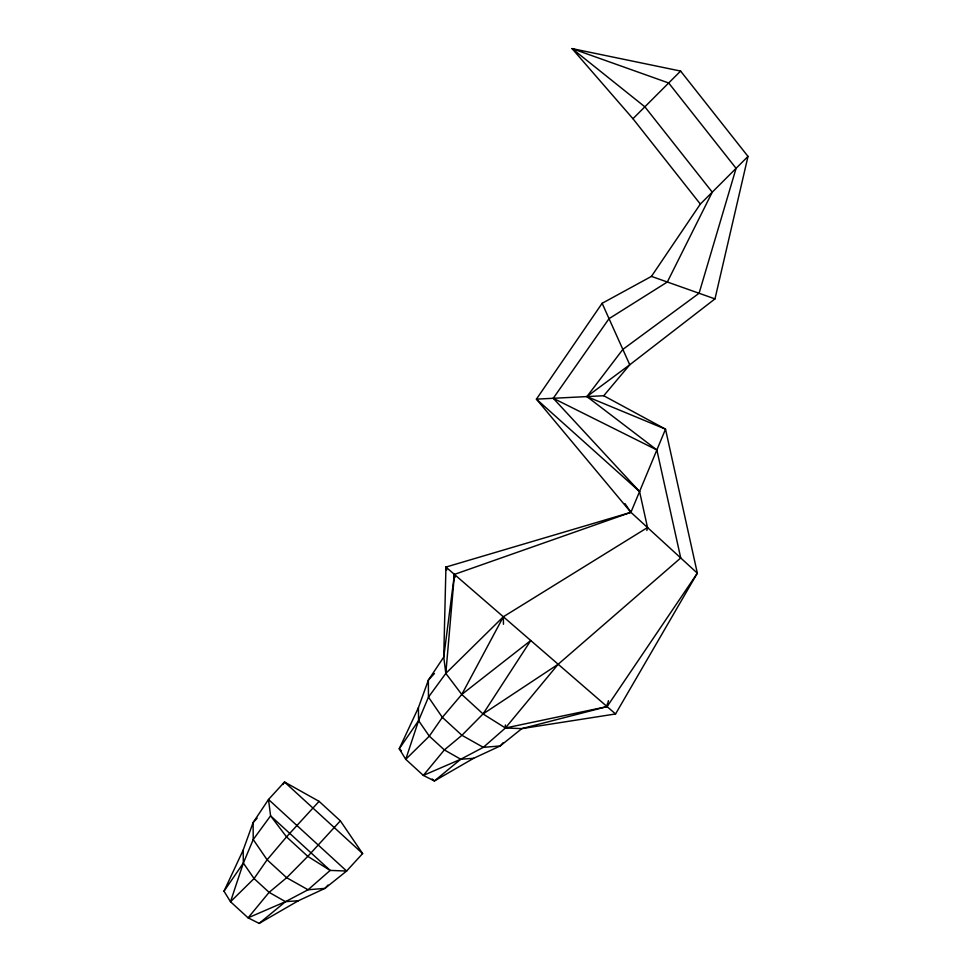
<?xml version="1.0" encoding="UTF-8"?>
<svg xmlns="http://www.w3.org/2000/svg" width="972" height="972" viewBox="0 0 972 972"><rect width="100%" height="100%" fill="white"/><g stroke="black" fill="none" stroke-linecap="round" stroke-linejoin="round"><path stroke-width="1.46" d="M624.935 503.557L630.913 512.329L445.941 567.065L443.754 657.06L445.82 673.402L461.773 694.458L483.048 713.946L505.416 727.992L521.855 728.611L615.568 713.958L697.337 573.176L665.516 429.162L603.734 395.738L536.423 399.14L630.913 512.329L697.337 573.176L607.087 706.608L521.855 728.611L500.216 745.961L473.643 758.294L434.387 780.978L423.33 775.413L405.749 759.314L399.237 748.78L418.41 707.701L428.36 680.133L443.754 657.06L454.422 574.403L630.913 512.329L665.516 429.162L586.906 396.588L622.845 349.41L699.087 293.265L736.083 168.326L668.687 82.984L572.071 48.6L632.954 118.718L700.338 204.071L651.447 276.388L602.13 303.3L536.423 399.14L639.564 491.528L647.522 527.541L646.854 530.493M639.564 491.528L553.25 398.289L609.031 318.67L667.327 282.014L712.257 192.152L644.861 106.811L572.071 48.6L680.607 71.065L748.003 156.407L714.979 298.89L629.759 364.779L586.906 396.588L656.865 449.951L680.728 557.964L558.171 664.253L505.416 727.992L483.303 747.347L460.74 759.241L423.33 775.413L444.362 749.922L461.919 735.294L483.048 713.946L530.761 640.512L461.773 694.458L442.345 717.36L429.308 736.144L405.749 759.314L418.592 720.629L428.47 697.118L445.82 673.402L454.422 574.403L455.115 577.368M505.355 724.978L505.416 727.992L607.087 706.608L607.451 703.607M607.087 706.608L608.423 700.691M340.358 820.842L307.796 856.368L286.679 877.716L269.11 892.345L248.079 917.835L285.501 901.664L308.051 889.769L330.176 870.414L270.581 815.824L286.533 836.88L307.796 856.368L330.176 870.414L346.615 871.034L268.515 799.482L270.581 815.824L253.23 839.541L243.352 863.051L230.51 901.737L248.079 917.835L259.147 923.4L298.404 900.728L324.964 888.384L346.615 871.034L362.617 853.562L340.358 820.842L319.083 801.353L284.517 782.01L268.515 799.482L253.109 822.567L243.17 850.123L223.997 891.203L230.51 901.737L254.069 878.567L267.106 859.795L286.533 836.88L319.083 801.353M461.773 694.458L503.338 616.77L647.522 527.541M282.998 784.453L284.517 782.01L362.617 853.562M223.997 891.203L243.352 863.051L243.17 850.123M418.41 707.701L418.592 720.629L399.237 748.78L401.436 750.785M603.734 395.738L629.759 364.779L602.13 303.3M257.155 818.157L253.109 822.567L253.23 839.541L267.106 859.795L286.679 877.716L308.051 889.769L324.964 888.384L328.001 885.079M434.411 673.523L428.36 680.133L428.47 697.118L442.345 717.36L461.919 735.294L483.303 747.347L500.216 745.961L503.241 742.657M632.954 118.718L680.607 71.065M700.338 204.071L748.003 156.407M445.82 673.402L503.338 616.77L503.472 624.279M259.147 923.4L285.501 901.664L298.404 900.728M473.643 758.294L460.74 759.241L434.387 780.978L432.188 778.961M483.048 713.946L558.171 664.253M651.447 276.388L714.979 298.89M553.25 398.289L656.865 449.951M460.74 759.241L444.362 749.922L429.308 736.144L418.592 720.629M285.501 901.664L269.11 892.345L254.069 878.567L243.352 863.051M446.513 570.017L445.941 567.065L615.568 713.958M445.941 567.065L446.61 570.005"/></g></svg>
